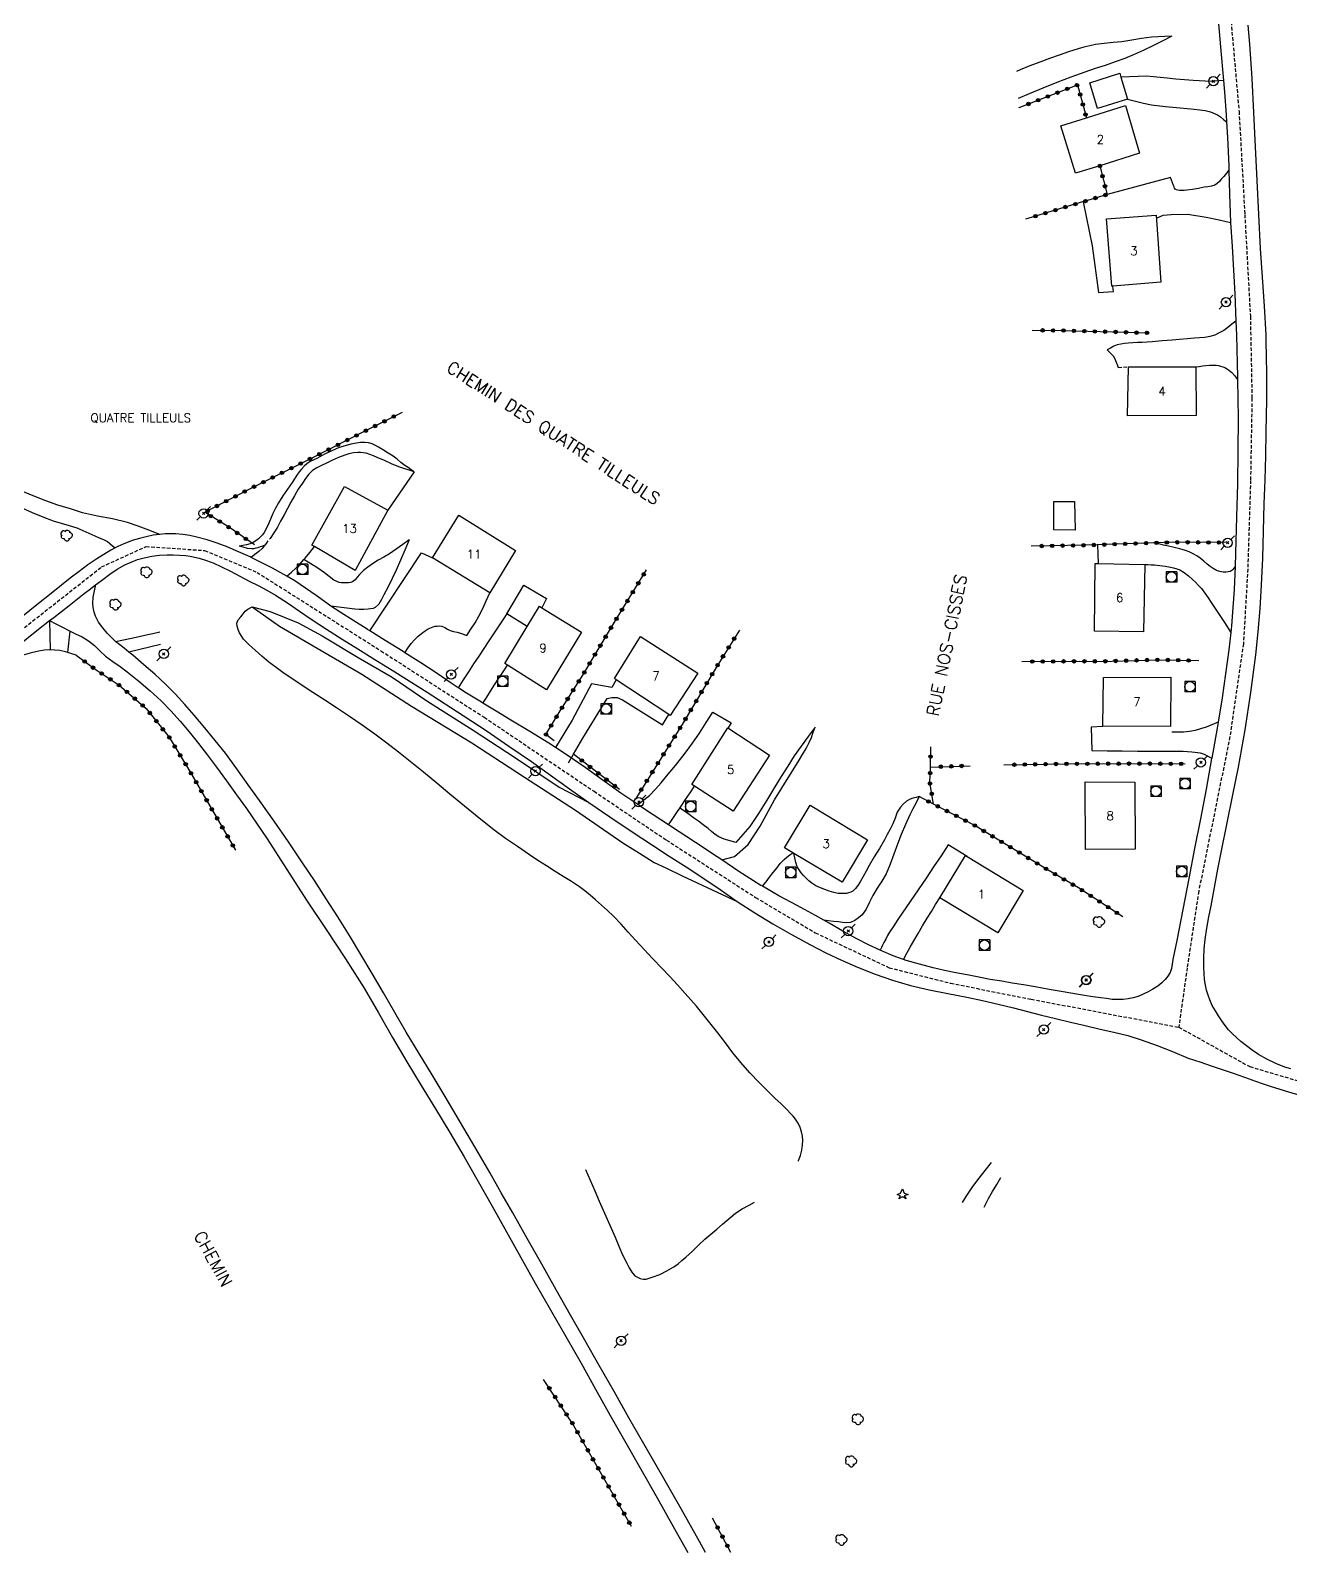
# Model space of a CAD drawing. Header units: millimetres. Extents: x 216000 to 217000, y 109000 to 110001.
# Drawn here: x 216655.4 to 216836.7, y 109000 to 109218.8 of the extents above; entities that cross this region are included whole.
import ezdxf
from ezdxf.enums import TextEntityAlignment as Align

# ---------------------------------------------------------------- set-up
doc = ezdxf.new("R2010")
doc.units = ezdxf.units.MM
doc.linetypes.add('DASHED', pattern=[0.75, 0.5, -0.25])
doc.layers.get('0').update_dxf_attribs({"linetype": 'CONTINUOUS'})
for name, color, linetype in [('W0001', 6, 'DASHED'), ('W0008', 7, 'CONTINUOUS'), ('W0017', 7, 'CONTINUOUS'), ('W0071', 7, 'CONTINUOUS'), ('W0101', 7, 'CONTINUOUS'), ('W0104', 1, 'CONTINUOUS'), ('W0112', 1, 'DASHED'), ('W0211', 2, 'CONTINUOUS'), ('W0214', 2, 'CONTINUOUS'), ('W0300', 7, 'CONTINUOUS'), ('W0303', 7, 'CONTINUOUS'), ('W0323', 7, 'CONTINUOUS'), ('W0330', 7, 'CONTINUOUS'), ('W0420', 7, 'CONTINUOUS'), ('W0473', 7, 'CONTINUOUS'), ('W0983', 7, 'CONTINUOUS'), ('W0989', 7, 'CONTINUOUS'), ('W0991', 7, 'CONTINUOUS')]:
    doc.layers.add(name, color=color, linetype=linetype)
doc.styles.get("Standard").update_dxf_attribs({"font": 'romans.shx', "width": 0.85})

# ---------------------------------------------------------------- blocks, each defined once
blk = doc.blocks.new('T300')
for p, q in [((-0.8, 0.51), (-0.86, 0.34)), ((-0.86, 0.34), (-0.86, 0.17)), ((-0.86, 0.17), (-0.74, 0.06)), ((-0.69, 0.63), (-0.8, 0.51)), ((-0.8, -0.06), (-0.74, 0.06)), ((-0.74, 0.06), (-0.69, 0.11)), ((-0.57, 0.69), (-0.69, 0.63)), ((-0.46, 0.69), (-0.57, 0.69)), ((-0.29, 0.63), (-0.46, 0.69)), ((-0.29, 0.63), (-0.17, 0.74)), ((-0.23, 0.57), (-0.29, 0.63)), ((-0.17, 0.74), (-0.06, 0.8)), ((-0.06, 0.8), (0.06, 0.8)), ((0.06, 0.8), (0.23, 0.74)), ((0.23, 0.74), (0.34, 0.63)), ((0.34, 0.63), (0.4, 0.51)), ((0.46, 0.46), (0.34, 0.46)), ((0.4, 0.51), (0.4, 0.46)), ((0.57, 0.4), (0.46, 0.46)), ((0.57, 0.4), (0.69, 0.29)), ((0.69, 0.29), (0.74, 0.17)), ((0.74, 0.06), (0.69, -0.17)), ((0.74, 0.17), (0.74, 0.06)), ((-0.8, -0.17), (-0.8, -0.06)), ((-0.8, -0.23), (-0.8, -0.17)), ((-0.74, -0.34), (-0.8, -0.23)), ((-0.69, -0.4), (-0.74, -0.34)), ((-0.51, -0.46), (-0.69, -0.4)), ((-0.4, -0.46), (-0.51, -0.46)), ((-0.4, -0.46), (-0.34, -0.46)), ((-0.34, -0.46), (-0.34, -0.4)), ((-0.34, -0.51), (-0.34, -0.46)), ((-0.29, -0.63), (-0.34, -0.51)), ((-0.17, -0.74), (-0.29, -0.63)), ((-0.06, -0.8), (-0.17, -0.74)), ((0.06, -0.8), (-0.06, -0.8)), ((0.17, -0.74), (0.06, -0.8)), ((0.23, -0.69), (0.17, -0.74)), ((0.29, -0.46), (0.23, -0.46)), ((0.29, -0.63), (0.23, -0.69)), ((0.46, -0.4), (0.29, -0.46)), ((0.34, -0.51), (0.29, -0.63)), ((0.34, -0.51), (0.34, -0.46)), ((0.57, -0.34), (0.46, -0.4)), ((0.63, -0.29), (0.57, -0.34)), ((0.69, -0.17), (0.63, -0.29))]:
    blk.add_line(p, q)
blk = doc.blocks.new('T303')
for p, q in [((-0.77, 0), (-0.28, 0.21)), ((-0.28, -0.21), (-0.77, 0)), ((-0.28, 0.21), (0, 0.83)), ((0, 0.83), (0.28, 0.21)), ((0.28, 0.21), (0.83, 0)), ((0.83, 0), (0.28, -0.21)), ((-0.49, -0.63), (-0.28, -0.21)), ((0, -0.35), (-0.49, -0.63)), ((0.56, -0.63), (0, -0.35)), ((0.28, -0.21), (0.56, -0.63))]:
    blk.add_line(p, q)
blk = doc.blocks.new('T473')
for p, q in [((-0.166667, 0.166667), (0.166667, -0.166667)), ((-0.166667, -0.166667), (0.166667, 0.166667)), ((0.500001, 0.500001), (1.000002, 1.000002)), ((-1.000002, -1.000002), (-0.500001, -0.500001))]:
    blk.add_line(p, q)
blk.add_ellipse((0, 0), major_axis=(0.471405, 0.471405), ratio=1, start_param=5.4977871438, end_param=11.780972451)
blk = doc.blocks.new('T420')
for p, q in [((0.75, 0.75), (-0.75, 0.75)), ((-0.75, 0.75), (-0.75, -0.75)), ((0.75, 0.75), (0.75, -0.75)), ((0.75, -0.75), (-0.75, -0.75))]:
    blk.add_line(p, q)
blk.add_ellipse((0, 0), major_axis=(-0.53, 0.53), ratio=1, start_param=3.926991, end_param=10.210176)
blk = doc.blocks.new('t323o')
at = {"color": 0, "linetype": 'Continuous'}
for radius in [0.25, 0.15]:
    blk.add_circle((0, 0), radius, dxfattribs=at)

msp = doc.modelspace()

# ---------------------------------------------------------------- linework, layer by layer
at = {"layer": 'W0001'}
for points in [[(216809.92, 109278.64), (216814.59, 109269.48), (216818.28, 109261.7), (216820.94, 109253.95), (216824.02, 109245.14), (216825.74, 109238.04), (216827.2, 109230.56), (216829.28, 109207.21), (216830.11, 109192.36), (216830.91, 109177.76), (216831.04, 109171)], [(216831.04, 109171), (216831.14, 109165.98), (216830.93, 109154.16), (216830.5, 109140.68), (216829.9, 109130.67), (216827.97, 109117.31), (216823.48, 109095.09), (216821.82, 109084.08), (216820.61, 109075.54)], [(216651.02, 109130.21), (216665.66, 109141.71), (216672.06, 109144.63), (216680.49, 109144.08), (216688.02, 109140.93), (216705.85, 109129.65), (216720.7, 109120.09), (216736.5, 109109.45), (216746.92, 109102.44), (216759.73, 109094.2), (216768.33, 109089.1), (216778.95, 109084.09), (216787.81, 109081.85), (216799.39, 109079.56), (216820.61, 109075.54)], [(216820.61, 109075.54), (216830.82, 109069.86), (216840.64, 109066.98), (216859.98, 109066.23), (216877.63, 109067.46), (216892.87, 109068.34), (216907.08, 109070.7)]]:
    msp.add_lwpolyline(points, dxfattribs=at)
at = {"layer": 'W0008'}
for points in [[(216826.31, 109219.78), (216826.62, 109216.5), (216826.9, 109213.22), (216827.03, 109211.64), (216827.17, 109209.96), (216827.41, 109206.69), (216827.47, 109205.69), (216827.61, 109203.43), (216827.79, 109199.36), (216827.81, 109198.75), (216827.92, 109195.29), (216828.07, 109191.21), (216828.27, 109187.8), (216828.48, 109184.38), (216828.67, 109180.96), (216828.83, 109177.06), (216828.91, 109175.01), (216829.02, 109171)], [(216833.25, 109171), (216833.16, 109175.07), (216832.95, 109179.21), (216832.66, 109183.35), (216832.38, 109187.48), (216832.12, 109192.37), (216831.87, 109197.25), (216831.63, 109202.13), (216831.39, 109207.04), (216831.16, 109211.95), (216830.83, 109216.85), (216830.61, 109219.59)], [(216829.02, 109171), (216829.07, 109169.05), (216829.07, 109168.68), (216829.14, 109163.09), (216829.12, 109158.36), (216829.05, 109153.64), (216828.93, 109148.92), (216828.79, 109143.69), (216828.72, 109141.77), (216828.6, 109138.46), (216828.22, 109133.24), (216828.11, 109132.3), (216827.82, 109129.79), (216827.35, 109126.35), (216826.83, 109122.91), (216826.26, 109119.4), (216826.12, 109118.52), (216825.35, 109114.21), (216825.34, 109114.15), (216824.54, 109109.77), (216823.72, 109105.49), (216822.88, 109101.21), (216822.04, 109096.93), (216821.46, 109093.96), (216820.89, 109090.99), (216820.31, 109088.02), (216820.14, 109087.09), (216819.96, 109086.17), (216819.78, 109085.25), (216819.68, 109084.62), (216819.58, 109083.99), (216819.39, 109083.41), (216819.06, 109082.88), (216818.65, 109082.38), (216818.19, 109081.93), (216817.58, 109081.43), (216816.9, 109080.99), (216816.2, 109080.6), (216815.51, 109080.26), (216814.79, 109079.96), (216814.06, 109079.74), (216813.34, 109079.6), (216812.61, 109079.53), (216811.88, 109079.51), (216811.05, 109079.54), (216810.22, 109079.65), (216809.39, 109079.76), (216808.23, 109079.92), (216807.06, 109080.1), (216805.9, 109080.3), (216803.96, 109080.64), (216801.98, 109080.97), (216799.95, 109081.33), (216798.28, 109081.61), (216796.66, 109081.87), (216795.16, 109082.13), (216793.49, 109082.41), (216791.83, 109082.73), (216790.17, 109083.05), (216788.53, 109083.37), (216786.89, 109083.7), (216785.27, 109084.07), (216783.33, 109084.58), (216781.4, 109085.14), (216781, 109085.28), (216779.51, 109085.8), (216777.74, 109086.55), (216777.65, 109086.6), (216776, 109087.39), (216774.29, 109088.26), (216772.29, 109089.34), (216770.32, 109090.47), (216769.54, 109090.91), (216768.34, 109091.59), (216765.72, 109093.02), (216763.09, 109094.44), (216760.72, 109095.79), (216760.49, 109095.92), (216757.33, 109097.92), (216754.86, 109099.58), (216754.22, 109100.01), (216751.11, 109102.1), (216747.52, 109104.44), (216747.21, 109104.64), (216743.92, 109106.79), (216742.79, 109107.55), (216740.36, 109109.18), (216737.79, 109111), (216735.24, 109112.85), (216732.65, 109114.65), (216730.95, 109115.74), (216729.98, 109116.37), (216727.27, 109118.04), (216724.55, 109119.69), (216722.42, 109120.97), (216720.52, 109122.11), (216720.29, 109122.25), (216718.17, 109123.55), (216717.06, 109124.27), (216716.94, 109124.35), (216715.96, 109125), (216713.77, 109126.47), (216711.57, 109127.93), (216709.26, 109129.38), (216709.02, 109129.53), (216706.47, 109131.11), (216704.24, 109132.5), (216703.92, 109132.7), (216703.7, 109132.84), (216701.95, 109133.95), (216699.98, 109135.21), (216698.66, 109136.09), (216698.04, 109136.5), (216696.51, 109137.58), (216695, 109138.67), (216693.45, 109139.71), (216692.32, 109140.38), (216691.87, 109140.64), (216690.27, 109141.51), (216688.64, 109142.35), (216687.18, 109143.06), (216687.02, 109143.14), (216685.38, 109143.9), (216683.72, 109144.59), (216682.29, 109145.13), (216680.84, 109145.62), (216679.37, 109146.01), (216678.38, 109146.21), (216677.37, 109146.37), (216676.36, 109146.46), (216675.6, 109146.47), (216674.83, 109146.45), (216674.06, 109146.39), (216674.03, 109146.39), (216673.07, 109146.26), (216672.08, 109146.06), (216671.11, 109145.81), (216670.06, 109145.49), (216669.02, 109145.1), (216668.85, 109145.02), (216668.02, 109144.66), (216667.6, 109144.44), (216666.98, 109144.12), (216665.98, 109143.51), (216664.99, 109142.88), (216663.69, 109141.99), (216662.42, 109141.05), (216661.16, 109140.11)], [(216836.72, 109069.54), (216835.87, 109069.81), (216834.56, 109070.33), (216833.29, 109070.94), (216832.07, 109071.63), (216831.19, 109072.21), (216830.34, 109072.84), (216829.53, 109073.5), (216828.92, 109074.03), (216828.33, 109074.58), (216827.78, 109075.16), (216827.27, 109075.8), (216826.79, 109076.47), (216826.35, 109077.16), (216825.88, 109077.9), (216825.43, 109078.67), (216825.06, 109079.46), (216824.82, 109080.15), (216824.62, 109080.85), (216824.46, 109081.56), (216824.33, 109082.4), (216824.25, 109083.25), (216824.2, 109084.1), (216824.2, 109085.45), (216824.27, 109086.81), (216824.4, 109088.16), (216824.64, 109089.77), (216824.95, 109091.38), (216825.26, 109092.99), (216825.75, 109095.63), (216826.24, 109098.27), (216826.75, 109100.91), (216827.57, 109104.92), (216828.41, 109108.93), (216829.2, 109112.94), (216830.14, 109118.3), (216830.99, 109123.67), (216831.69, 109129.06), (216832.03, 109132.4), (216832.3, 109135.75), (216832.53, 109139.1), (216832.7, 109142.98), (216832.8, 109146.87), (216832.9, 109150.76), (216833.02, 109154.22), (216833.12, 109157.68), (216833.2, 109161.14), (216833.26, 109165.79), (216833.26, 109170.43), (216833.25, 109171)], [(216663.17, 109137.88), (216664.06, 109138.56), (216664.84, 109139.17), (216664.94, 109139.24), (216665.84, 109139.91), (216666.87, 109140.66), (216667.92, 109141.38), (216669.02, 109142.01), (216669.92, 109142.41), (216670.85, 109142.76), (216671.79, 109143.04), (216672.88, 109143.25), (216673.99, 109143.38), (216675.1, 109143.44), (216675.97, 109143.45), (216676.85, 109143.42), (216677.72, 109143.35), (216678.39, 109143.25), (216679.05, 109143.13), (216679.7, 109142.98), (216680.76, 109142.65), (216681.8, 109142.23), (216682.82, 109141.78), (216684.2, 109141.12), (216685.56, 109140.4), (216686.91, 109139.68), (216688.17, 109139.02), (216689.44, 109138.35), (216690.68, 109137.65), (216692.42, 109136.55), (216694.11, 109135.37), (216695.81, 109134.2), (216698.03, 109132.76), (216700.27, 109131.34), (216702.52, 109129.93), (216704.98, 109128.4), (216707.44, 109126.88), (216709.9, 109125.34), (216712.5, 109123.7), (216715.1, 109122.04), (216717.69, 109120.36), (216720.98, 109118.18), (216724.25, 109115.96), (216727.5, 109113.72), (216730.24, 109111.76), (216732.98, 109109.79), (216735.73, 109107.84), (216738.77, 109105.76), (216741.83, 109103.72), (216744.91, 109101.69), (216747.32, 109100.12), (216749.75, 109098.57), (216752.16, 109096.99), (216754.64, 109095.32), (216757.1, 109093.63), (216759.61, 109092), (216762.24, 109090.39), (216764.91, 109088.84), (216767.62, 109087.37), (216769.86, 109086.24), (216772.12, 109085.15), (216774.42, 109084.15), (216776.92, 109083.18), (216779.45, 109082.3), (216782.02, 109081.53), (216784.7, 109080.9), (216787.41, 109080.38), (216790.12, 109079.84), (216792.36, 109079.35), (216794.61, 109078.83), (216796.85, 109078.3), (216798.86, 109077.8), (216800.86, 109077.28), (216802.87, 109076.77), (216805.02, 109076.26), (216807.17, 109075.76), (216809.32, 109075.26), (216811.29, 109074.8), (216813.27, 109074.35), (216815.2, 109073.74), (216817.49, 109072.91), (216819.7, 109072.03), (216821.96, 109071.08), (216823.77, 109070.51), (216825.25, 109069.99), (216826.86, 109069.44), (216828.46, 109068.91), (216830.05, 109068.35), (216831.64, 109067.78), (216832.76, 109067.4), (216833.88, 109067.02), (216835, 109066.66), (216836.53, 109066.2), (216838.06, 109065.78)], [(216661.16, 109140.11), (216658.63, 109138.08), (216656.09, 109136.06), (216653.56, 109134.03)], [(216653.39, 109130.18), (216656.6, 109132.74), (216658.19, 109134), (216658.78, 109134.46), (216660.98, 109136.17), (216663.17, 109137.88)]]:
    msp.add_lwpolyline(points, dxfattribs=at)
at = {"layer": 'W0017'}
for points in [[(216827.03, 109211.64), (216826.44, 109211.59), (216825.85, 109211.55), (216825.26, 109211.52), (216824.41, 109211.53), (216823.55, 109211.58), (216822.7, 109211.64), (216821.44, 109211.73), (216820.18, 109211.84), (216818.92, 109211.96), (216817.94, 109212.07), (216816.96, 109212.18), (216815.98, 109212.25), (216814.75, 109212.24), (216813.53, 109212.18), (216812.3, 109212.11)], [(216813.22, 109208.95), (216814.37, 109208.68), (216815.52, 109208.4), (216816.67, 109208.15), (216818.72, 109207.89), (216820.79, 109207.73), (216822.85, 109207.51), (216823.63, 109207.42), (216824.41, 109207.32), (216825.16, 109207.13), (216825.5, 109207.01), (216825.84, 109206.87), (216826.16, 109206.71), (216826.61, 109206.41), (216827.04, 109206.05), (216827.47, 109205.69)], [(216827.81, 109198.75), (216827.46, 109198.31), (216827.11, 109197.86), (216826.73, 109197.44), (216826.45, 109197.13), (216826.15, 109196.84), (216825.82, 109196.6), (216825.34, 109196.44), (216824.81, 109196.38), (216824.28, 109196.31), (216823.44, 109196.14), (216822.6, 109195.97), (216821.75, 109195.86), (216821.4, 109195.84), (216821.05, 109195.82), (216820.7, 109195.85), (216820.49, 109195.89), (216820.29, 109195.95), (216820.11, 109196.04), (216820.01, 109196.19), (216819.93, 109196.36), (216819.85, 109196.54), (216819.7, 109196.92), (216819.56, 109197.32), (216819.43, 109197.71), (216810.32, 109195.26)], [(216806.87, 109194.22), (216808.15, 109187.87), (216809.08, 109181.19), (216811.2, 109181.3), (216811.15, 109182.09)], [(216817.39, 109191.86), (216818.37, 109192.3), (216819.54, 109192.4), (216821.9, 109192.41), (216824.54, 109192), (216826.4, 109191.61), (216828.07, 109191.21)], [(216828.83, 109177.06), (216828.25, 109176.6), (216827.68, 109176.14), (216827.07, 109175.72), (216826.44, 109175.37), (216825.78, 109175.05), (216825.1, 109174.82), (216824.37, 109174.68), (216823.61, 109174.63), (216822.86, 109174.58), (216821.8, 109174.49), (216820.73, 109174.41), (216819.66, 109174.33), (216818.23, 109174.21), (216816.79, 109174.09), (216815.36, 109173.98), (216814.68, 109173.96), (216814, 109173.93), (216813.32, 109173.88), (216812.79, 109173.82), (216812.26, 109173.75), (216811.74, 109173.62), (216811.25, 109173.43), (216810.77, 109173.18), (216810.29, 109172.94), (216810.59, 109172.65), (216810.89, 109172.37), (216811.16, 109172.06), (216811.46, 109171.53), (216811.67, 109171)], [(216811.67, 109171), (216811.68, 109170.95), (216811.91, 109170.37)], [(216823.08, 109170.49), (216823.56, 109170.54), (216824.04, 109170.6), (216824.51, 109170.65), (216825.01, 109170.7), (216825.51, 109170.73), (216826.01, 109170.71), (216826.32, 109170.66), (216826.63, 109170.59), (216826.93, 109170.5), (216827.22, 109170.38), (216827.5, 109170.23), (216827.77, 109170.06), (216828.24, 109169.65), (216828.66, 109169.17), (216829.07, 109168.68)], [(216710.65, 109155.38), (216709.9, 109155.61), (216709.16, 109155.85), (216708.42, 109156.1), (216707.37, 109156.52), (216706.34, 109156.99), (216705.31, 109157.44), (216704.78, 109157.67), (216704.24, 109157.89), (216703.7, 109158.06), (216703.31, 109158.12), (216702.91, 109158.16), (216702.52, 109158.17), (216701.88, 109158.1), (216701.25, 109157.95), (216700.63, 109157.76), (216699.73, 109157.44), (216698.86, 109157.04), (216698.01, 109156.63), (216697.31, 109156.31), (216696.63, 109155.98), (216696.01, 109155.57), (216695.47, 109155.03), (216695, 109154.41), (216694.55, 109153.77), (216693.95, 109152.88), (216693.41, 109151.95), (216692.88, 109151.01), (216692.39, 109150.11), (216691.91, 109149.2), (216691.42, 109148.3), (216690.95, 109147.45), (216690.46, 109146.61), (216689.92, 109145.82), (216689.81, 109145.68)], [(216710.65, 109155.38), (216706.82, 109149.87)], [(216674.03, 109146.39), (216672.48, 109146.99), (216670.93, 109147.59), (216669.37, 109148.12), (216667.24, 109148.63), (216665.07, 109149.02), (216662.93, 109149.51), (216661.18, 109150.05), (216659.36, 109150.61), (216657.64, 109151.21), (216656.08, 109151.84), (216654.45, 109152.52)], [(216654.21, 109150.21), (216655.68, 109149.53), (216657.2, 109148.92), (216658.72, 109148.35), (216659.85, 109148), (216660.98, 109147.68), (216662.09, 109147.31), (216662.97, 109146.95), (216663.84, 109146.56), (216664.71, 109146.17), (216665.32, 109145.91), (216665.92, 109145.66), (216666.49, 109145.35), (216666.87, 109145.07), (216667.24, 109144.76), (216667.6, 109144.44)], [(216689.59, 109145.45), (216689.32, 109145.09), (216689.14, 109144.84), (216689.05, 109144.72), (216688.76, 109144.37), (216688.26, 109143.91), (216687.72, 109143.49), (216687.18, 109143.06)], [(216692.32, 109140.38), (216692.96, 109140.97), (216693.6, 109141.55), (216694.23, 109142.16), (216694.76, 109142.76), (216694.94, 109142.96), (216695.62, 109143.8), (216696.3, 109144.63)], [(216808.92, 109144.89), (216809.04, 109142.18)], [(216828.72, 109141.77), (216828.56, 109141.57), (216828.41, 109141.36), (216828.23, 109141.2), (216827.99, 109141.07), (216827.72, 109140.99), (216827.45, 109140.94), (216826.98, 109140.95), (216826.5, 109141.05), (216826.04, 109141.22), (216825.57, 109141.47), (216825.13, 109141.79), (216824.7, 109142.12), (216824.2, 109142.53), (216823.71, 109142.95), (216823.19, 109143.32), (216822.67, 109143.61), (216822.13, 109143.86), (216821.57, 109144.08), (216820.78, 109144.33), (216819.96, 109144.52), (216819.14, 109144.71), (216818.43, 109144.86), (216817.72, 109145.01), (216817, 109145.16)], [(216704.24, 109132.5), (216711.66, 109143.75), (216713.26, 109143.02)], [(216815.74, 109142.07), (216816.2, 109142.05), (216816.66, 109142.02), (216817.12, 109141.99), (216817.88, 109141.92), (216818.64, 109141.82), (216819.4, 109141.67), (216819.86, 109141.56), (216820.32, 109141.43), (216820.77, 109141.27), (216821.41, 109140.89), (216822, 109140.42), (216822.57, 109139.92), (216823.02, 109139.5), (216823.45, 109139.05), (216823.86, 109138.59), (216824.36, 109137.96), (216824.82, 109137.29), (216825.27, 109136.61), (216826.23, 109135.18), (216827.17, 109133.74), (216828.11, 109132.3)], [(216709.26, 109129.38), (216709.72, 109130.03), (216710.19, 109130.68), (216710.7, 109131.27), (216711.17, 109131.73), (216711.68, 109132.16), (216712.22, 109132.53), (216712.66, 109132.79), (216713.12, 109133.02), (216713.6, 109133.17), (216713.94, 109133.21), (216714.28, 109133.22), (216714.62, 109133.18), (216715.02, 109133.02), (216715.41, 109132.77), (216715.8, 109132.56), (216716.29, 109132.42), (216716.79, 109132.32), (216717.29, 109132.2), (216717.6, 109132.08), (216717.91, 109131.96), (216718.22, 109131.83), (216718.8, 109132.76), (216719.38, 109133.68), (216719.93, 109134.63), (216720.48, 109135.73), (216720.99, 109136.85), (216721.51, 109137.97)], [(216658.19, 109134), (216658.29, 109129.77)], [(216723.95, 109134.96), (216723.1, 109133.67), (216722.24, 109132.38), (216721.39, 109131.09), (216720.65, 109129.99), (216719.91, 109128.89), (216719.17, 109127.78), (216718.42, 109126.64), (216717.68, 109125.5), (216716.94, 109124.35)], [(216660.79, 109129.41), (216661.15, 109132.46)], [(216667.67, 109131.01), (216668.81, 109131.25), (216669.95, 109131.49), (216671.08, 109131.73), (216672.06, 109131.94), (216673.04, 109132.16), (216674.02, 109132.37)], [(216674.14, 109130.55), (216669.58, 109129.46)], [(216720.52, 109122.11), (216721.07, 109122.99), (216721.61, 109123.87), (216722.17, 109124.74), (216722.79, 109125.7), (216723.42, 109126.65), (216724.04, 109127.6)], [(216739.68, 109125.49), (216739.05, 109124.39), (216736.14, 109124.92), (216733.36, 109119.7), (216730.95, 109115.74)], [(216732.85, 109113.56), (216733.56, 109114.8), (216734.9, 109117.11), (216738.41, 109122.79), (216739.04, 109122.95), (216739.84, 109122.96), (216740.59, 109122.61), (216746.35, 109119), (216747.25, 109120.47)], [(216742.79, 109107.55), (216743.36, 109107.98), (216743.92, 109108.41), (216744.47, 109108.87), (216745.34, 109109.74), (216746.15, 109110.67), (216746.94, 109111.61), (216748.22, 109113.15), (216749.46, 109114.73), (216750.65, 109116.35), (216751.65, 109117.83), (216752.61, 109119.34), (216753.57, 109120.85), (216756.21, 109119.3), (216755.77, 109118.58)], [(216809.7, 109118.77), (216807.99, 109118.68), (216808.11, 109115.3), (216810.3, 109115.28), (216812.49, 109115.26), (216814.68, 109115.24), (216816.66, 109115.24), (216818.64, 109115.23), (216820.63, 109115.23), (216821.25, 109115.2), (216821.87, 109115.16), (216822.49, 109115.12), (216822.9, 109115.09), (216823.3, 109115.05), (216823.7, 109114.99), (216824.26, 109114.78), (216824.81, 109114.49), (216825.35, 109114.21)], [(216826.26, 109119.4), (216825.7, 109119.15), (216825.13, 109118.91), (216824.55, 109118.69), (216823.76, 109118.43), (216822.95, 109118.21), (216822.14, 109118.04), (216821.3, 109117.96), (216820.45, 109117.95), (216819.6, 109117.93)], [(216754.86, 109099.58), (216756.69, 109100.07), (216758.65, 109101.8), (216760.38, 109104.42), (216762.46, 109108.21), (216766, 109113.92)], [(216747.21, 109104.64), (216747.82, 109105.52), (216748.43, 109106.41), (216748.86, 109107.05), (216749.03, 109107.3), (216749.67, 109108.26), (216750.31, 109109.23), (216750.95, 109110.2)], [(216790.18, 109100.06), (216787.46, 109101.75), (216786.41, 109100.16), (216785.35, 109098.57), (216784.28, 109096.98), (216783.14, 109095.3), (216781.98, 109093.62), (216780.84, 109091.94), (216780.22, 109091.03), (216779.61, 109090.12), (216779.02, 109089.19), (216778.73, 109088.71), (216778.46, 109088.21), (216778.19, 109087.72), (216778.01, 109087.35), (216777.83, 109086.97), (216777.65, 109086.6)], [(216760.72, 109095.79), (216761.24, 109096.45), (216761.75, 109097.11), (216762.27, 109097.77), (216762.78, 109098.42), (216763.29, 109099.06), (216763.85, 109099.65), (216764.25, 109099.99), (216764.66, 109100.3), (216765.08, 109100.62)], [(216781, 109085.28), (216781.49, 109086.16), (216781.98, 109087.05), (216782.48, 109087.93), (216783.11, 109089.03), (216783.76, 109090.12), (216784.42, 109091.21), (216785.02, 109092.19), (216785.64, 109093.16), (216786.26, 109094.14)], [(216793.62, 109056.09), (216792.73, 109054.95), (216791.83, 109053.81), (216790.96, 109052.65), (216790, 109051.19), (216789.47, 109050.34)], [(216792.63, 109049.67), (216793.26, 109050.9), (216793.84, 109051.91), (216794.42, 109052.92), (216795, 109053.93)]]:
    msp.add_lwpolyline(points, dxfattribs=at)
at = {"layer": 'W0071'}
for points in [[(216752.54, 109000), (216751.67, 109001.59), (216749.02, 109006.28), (216746.34, 109010.96), (216743.66, 109015.64), (216741.52, 109019.39), (216739.38, 109023.14), (216737.24, 109026.89), (216735.17, 109030.52), (216733.11, 109034.14), (216731.05, 109037.77), (216728.97, 109041.46), (216726.9, 109045.15), (216724.82, 109048.83), (216723.16, 109051.73), (216721.49, 109054.62), (216719.81, 109057.51), (216718.25, 109060.2), (216716.68, 109062.9), (216715.1, 109065.58), (216713.23, 109068.67), (216711.34, 109071.74), (216709.47, 109074.83), (216707.83, 109077.64), (216706.22, 109080.46), (216704.58, 109083.27), (216702.96, 109086), (216701.33, 109088.71), (216699.66, 109091.4), (216697.99, 109094.01), (216696.3, 109096.61), (216694.57, 109099.19), (216692.54, 109102.18), (216690.47, 109105.15), (216688.39, 109108.11), (216686.77, 109110.4), (216685.14, 109112.68), (216683.47, 109114.92), (216682.01, 109116.77), (216680.52, 109118.6), (216678.99, 109120.39), (216677.65, 109121.91), (216676.28, 109123.41), (216674.86, 109124.85), (216673.33, 109126.27), (216671.74, 109127.64), (216670.15, 109129), (216669.58, 109129.46), (216668.89, 109130.03), (216667.67, 109131.01), (216667.61, 109131.05), (216666.47, 109132.19), (216665.82, 109132.96), (216665.22, 109133.76), (216664.77, 109134.63), (216664.58, 109135.23), (216664.45, 109135.86), (216664.39, 109136.48), (216664.45, 109137.38), (216664.65, 109138.27), (216664.84, 109139.17)], [(216658.19, 109134), (216659.1, 109133.52), (216660.02, 109133.05), (216660.93, 109132.57), (216661.15, 109132.46), (216661.9, 109132.11), (216662.87, 109131.64), (216663.79, 109131.1), (216664.64, 109130.41), (216665.43, 109129.63), (216666.24, 109128.89), (216667.26, 109128.12), (216668.32, 109127.38), (216669.35, 109126.63), (216671.02, 109125.3), (216672.65, 109123.91), (216674.21, 109122.46), (216675.61, 109121.02), (216676.96, 109119.52), (216678.27, 109117.99), (216679.6, 109116.33), (216680.89, 109114.63), (216682.17, 109112.92), (216683.64, 109110.95), (216685.08, 109108.96), (216686.51, 109106.96), (216689.46, 109102.61), (216692.31, 109098.2), (216695.16, 109093.78), (216697.95, 109089.58), (216700.74, 109085.38), (216703.45, 109081.13), (216705.51, 109077.62), (216707.51, 109074.07), (216709.55, 109070.55), (216711.62, 109067.16), (216713.71, 109063.8), (216715.77, 109060.41), (216717.83, 109056.9), (216719.84, 109053.36), (216721.84, 109049.82), (216723.9, 109046.13), (216725.95, 109042.43), (216728.02, 109038.74), (216730.22, 109034.9), (216732.43, 109031.05), (216734.63, 109027.21), (216736.71, 109023.51), (216738.79, 109019.81), (216740.87, 109016.11), (216743.21, 109012), (216745.57, 109007.89), (216747.9, 109003.77), (216750.01, 109000)]]:
    msp.add_lwpolyline(points, dxfattribs=at)
at = {"layer": 'W0101'}
for points in [[(216812.95, 109208.03), (216814.98, 109201.2), (216809.25, 109199.4), (216805.78, 109198.31), (216803.65, 109205.12), (216807.33, 109206.27)], [(216810.2, 109191.76), (216817.37, 109192.27), (216818.05, 109182.63), (216811.15, 109182.09), (216810.99, 109182.08)], [(216813.4, 109170.49), (216823.08, 109170.49), (216823.09, 109163.46), (216813.26, 109163.45)], [(216706.82, 109149.87), (216702.15, 109141.22), (216696.3, 109144.63), (216695.92, 109144.85), (216700.61, 109153.26)], [(216717.04, 109149.13), (216725.22, 109144.07), (216721.51, 109137.97), (216713.26, 109143.02)], [(216808.59, 109142.19), (216809.04, 109142.18), (216815.74, 109142.07), (216815.56, 109132.39), (216808.51, 109132.49)], [(216734.71, 109132.31), (216729.67, 109124.05), (216724.04, 109127.6), (216723.66, 109127.84), (216726.88, 109133.14), (216728.65, 109136.05), (216728.99, 109135.84)], [(216743.2, 109131.72), (216751.45, 109126.42), (216747.45, 109120.34), (216747.25, 109120.47), (216739.7, 109125.48), (216739.42, 109125.66)], [(216809.8, 109125.82), (216819.49, 109125.86), (216819.44, 109118.75), (216809.7, 109118.8)], [(216761.76, 109114.67), (216756.53, 109106.58), (216750.95, 109110.2), (216750.56, 109110.45), (216755.76, 109118.56)], [(216814.27, 109110.78), (216814.34, 109101.13), (216807.18, 109101.08), (216807.17, 109110.8)], [(216767.59, 109107.45), (216775.82, 109102.47), (216772.18, 109096.39), (216765.25, 109100.52), (216765.08, 109100.62), (216763.92, 109101.31)], [(216789.94, 109100.21), (216790.18, 109100.06), (216798.23, 109095.18), (216794.58, 109089.08), (216786.24, 109094.15)]]:
    msp.add_lwpolyline(points, close=True, dxfattribs=at)
at = {"layer": 'W0104'}
for points in [[(216812.13, 109212.68), (216812.3, 109212.11), (216813.22, 109208.95), (216808.91, 109207.62), (216807.83, 109211.31)], [(216802.65, 109151.14), (216805.62, 109151.1), (216805.71, 109146.98), (216802.66, 109147.06)]]:
    msp.add_lwpolyline(points, close=True, dxfattribs=at)
msp.add_lwpolyline([(216726.88, 109133.14), (216723.95, 109134.96), (216726.41, 109139.11), (216729.68, 109137.15), (216728.99, 109135.84)], dxfattribs=at)
at = {"layer": 'W0112'}
msp.add_lwpolyline([(216811.91, 109170.37), (216813.4, 109170.49)], dxfattribs=at)
at = {"layer": 'W0211'}
for points in [[(216819.59, 109218.02), (216818.61, 109217.97), (216817.64, 109217.93), (216816.67, 109217.86), (216815.25, 109217.68), (216813.84, 109217.44), (216812.43, 109217.23), (216811.16, 109217.1), (216809.89, 109216.99), (216808.64, 109216.81), (216807.8, 109216.63), (216806.97, 109216.43), (216806.14, 109216.2), (216804.76, 109215.77), (216803.4, 109215.3), (216802.04, 109214.8), (216800.61, 109214.29), (216799.19, 109213.76), (216797.79, 109213.2), (216797.27, 109212.96)], [(216710.65, 109155.38), (216710.2, 109155.68), (216709.74, 109155.99), (216709.29, 109156.3), (216708.72, 109156.74), (216708.16, 109157.19), (216707.59, 109157.62), (216706.91, 109158.08), (216706.22, 109158.51), (216705.51, 109158.91), (216705.05, 109159.15), (216704.57, 109159.39), (216704.08, 109159.55), (216703.51, 109159.61), (216702.93, 109159.59), (216702.35, 109159.52), (216701.51, 109159.37), (216700.68, 109159.14), (216699.86, 109158.86), (216698.79, 109158.42), (216697.74, 109157.91), (216696.71, 109157.37), (216696.19, 109157.11), (216695.67, 109156.85), (216695.19, 109156.54), (216694.79, 109156.19), (216694.43, 109155.79), (216694.09, 109155.37), (216693.73, 109154.88), (216693.4, 109154.36), (216693.06, 109153.84), (216692.4, 109152.88), (216691.73, 109151.92), (216691.11, 109150.94), (216690.7, 109150.16), (216690.31, 109149.37), (216689.94, 109148.58), (216689.66, 109147.93), (216689.39, 109147.28), (216689.05, 109146.67), (216688.8, 109146.34), (216688.54, 109146.02), (216688.24, 109145.74), (216687.87, 109145.46), (216687.46, 109145.22), (216687.03, 109145.03), (216686.52, 109144.88), (216685.98, 109144.79), (216685.45, 109144.7)], [(216709.9, 109145.6), (216708.98, 109144.92), (216708.05, 109144.25), (216707.1, 109143.61), (216706.27, 109143.13), (216705.43, 109142.68), (216704.62, 109142.17), (216703.97, 109141.69), (216703.35, 109141.18), (216702.76, 109140.63), (216702.43, 109140.24), (216702.12, 109139.85), (216701.74, 109139.56), (216701.46, 109139.47), (216701.16, 109139.43), (216700.86, 109139.4), (216700.51, 109139.4), (216700.16, 109139.42), (216699.82, 109139.48), (216699.09, 109139.82), (216698.42, 109140.35), (216697.74, 109140.88), (216696.75, 109141.51), (216695.76, 109142.14), (216694.76, 109142.76)], [(216687.32, 109135.96), (216691.26, 109133.21), (216697.23, 109129.7), (216703.12, 109126.31), (216710.26, 109121.69), (216718.9, 109116.43), (216726.51, 109111.48), (216733.84, 109106.73), (216740.65, 109102.05), (216743.06, 109100.56), (216745.14, 109099.23), (216746.83, 109098.44), (216749.2, 109097.29), (216752.06, 109095.94), (216757.1, 109093.63)], [(216768.3, 109118.69), (216767.29, 109117.31), (216766.29, 109115.94), (216765.31, 109114.54), (216764.36, 109113.07), (216763.44, 109111.59), (216762.52, 109110.1), (216761.35, 109108.17), (216760.18, 109106.25), (216758.89, 109104.41), (216758.25, 109103.62), (216757.58, 109102.85), (216756.9, 109102.08), (216756.07, 109102.32), (216755.24, 109102.57), (216754.45, 109102.91), (216753.92, 109103.26), (216753.41, 109103.68), (216752.91, 109104.09), (216752.21, 109104.61), (216751.52, 109105.14), (216750.82, 109105.65), (216750.17, 109106.12), (216749.52, 109106.59), (216748.86, 109107.05)], [(216783.28, 109108.68), (216782.83, 109108.58), (216782.38, 109108.48), (216781.96, 109108.33), (216781.45, 109108.01), (216780.98, 109107.61), (216780.57, 109107.16), (216780.12, 109106.43), (216779.8, 109105.6), (216779.47, 109104.77), (216779.08, 109104), (216778.68, 109103.24), (216778.27, 109102.48), (216777.55, 109101.24), (216776.8, 109100.03), (216776.07, 109098.8), (216775.64, 109097.99), (216775.23, 109097.19), (216774.76, 109096.42), (216774.45, 109095.93), (216774.12, 109095.46), (216773.71, 109095.09), (216773.42, 109094.95), (216773.12, 109094.85), (216772.8, 109094.78), (216772.42, 109094.74), (216772.02, 109094.74), (216771.63, 109094.77), (216770.98, 109094.9), (216770.34, 109095.1), (216769.71, 109095.34), (216769.06, 109095.59), (216768.42, 109095.88), (216767.83, 109096.23), (216767.4, 109096.57), (216767.01, 109096.95), (216766.64, 109097.35), (216766.31, 109097.74), (216766, 109098.16), (216765.74, 109098.6), (216765.52, 109099.21), (216765.39, 109099.87), (216765.25, 109100.52)]]:
    msp.add_lwpolyline(points, dxfattribs=at)
at = {"layer": 'W0214'}
for points in [[(216819.59, 109218.02), (216818.23, 109217.32), (216816.88, 109216.61), (216815.51, 109215.95), (216814.18, 109215.37), (216812.84, 109214.83), (216811.48, 109214.32), (216810.03, 109213.82), (216808.57, 109213.35), (216807.11, 109212.86), (216805.08, 109212.12), (216803.07, 109211.35), (216801.07, 109210.54), (216799.07, 109209.74), (216797.51, 109209.08)], [(216689.14, 109144.84), (216688.8, 109144.71), (216688.47, 109144.58), (216688.13, 109144.46), (216687.84, 109144.39), (216687.55, 109144.33), (216687.26, 109144.3), (216686.65, 109144.36), (216686.05, 109144.53), (216685.45, 109144.7)], [(216709.9, 109145.6), (216709.29, 109144.14), (216708.67, 109142.68), (216708.02, 109141.24), (216707.48, 109140.05), (216706.91, 109138.87), (216706.28, 109137.72), (216705.92, 109137.03), (216705.55, 109136.35), (216705.03, 109135.87), (216704.71, 109135.75), (216704.36, 109135.67), (216704.01, 109135.62), (216703.38, 109135.58), (216702.73, 109135.6), (216702.09, 109135.65), (216700.94, 109135.76), (216699.8, 109135.92), (216698.66, 109136.09)], [(216687.32, 109135.96), (216689.93, 109135.28), (216693.93, 109133.65), (216697.37, 109131.79), (216702.58, 109128.68), (216707.46, 109125.84), (216712.44, 109122.48), (216719.11, 109118.24), (216725.2, 109114.26), (216731.49, 109110.05), (216735.73, 109107.84)], [(216766, 109113.92), (216766.5, 109114.76), (216767, 109115.61), (216767.45, 109116.48), (216767.76, 109117.21), (216768.03, 109117.95), (216768.3, 109118.69)], [(216783.28, 109108.68), (216782.82, 109107.8), (216782.36, 109106.93), (216781.92, 109106.05), (216781.29, 109104.66), (216780.7, 109103.26), (216780.13, 109101.85), (216779.61, 109100.42), (216779.1, 109098.98), (216778.5, 109097.58), (216777.9, 109096.52), (216777.23, 109095.5), (216776.58, 109094.46), (216776.11, 109093.49), (216775.66, 109092.51), (216775.05, 109091.68), (216774.55, 109091.24), (216774, 109090.86), (216773.41, 109090.61), (216772.85, 109090.55), (216772.26, 109090.61), (216771.67, 109090.67), (216770.96, 109090.74), (216770.25, 109090.82), (216769.54, 109090.91)]]:
    msp.add_lwpolyline(points, dxfattribs=at)
at = {"layer": 'W0323'}
for points in [[(216797.59, 109207.73), (216797.64, 109207.75), (216806.04, 109211.02), (216807.33, 109206.27)], [(216809.25, 109199.4), (216810.32, 109195.26), (216806.87, 109194.22), (216806.78, 109194.19), (216800.62, 109192.34), (216798.56, 109191.71)], [(216799.53, 109175.73), (216803.99, 109175.71), (216816.41, 109175.35)], [(216687.64, 109144.89), (216684.2, 109147.26), (216680.51, 109149.57), (216687.28, 109153.09), (216696.05, 109157.45), (216703.6, 109161.26), (216708.94, 109163.97)], [(216827.53, 109145.22), (216819.92, 109145.26), (216817, 109145.16), (216808.92, 109144.89), (216808.86, 109144.89), (216807.19, 109144.83), (216799.4, 109144.69)], [(216730.78, 109116.71), (216729.57, 109117.63), (216731.62, 109121.03), (216734.87, 109126.15), (216739.28, 109133.52), (216744.04, 109141.27)], [(216757.41, 109132.62), (216754.05, 109127.23), (216749.19, 109119.04), (216742.5, 109108.41)], [(216662.02, 109129.01), (216664.88, 109126.9), (216668.19, 109124.71), (216672.07, 109121.37), (216675.37, 109117.24), (216678.32, 109112.4), (216684.94, 109100.99)], [(216798.04, 109128.1), (216806.29, 109128.14), (216809.46, 109128.12), (216817.39, 109128.37), (216823.52, 109128.24)], [(216740.18, 109109.69), (216736.88, 109112.2), (216733.56, 109114.8)], [(216784.89, 109112.94), (216784.93, 109115.83)], [(216785.33, 109107.62), (216784.79, 109110.74), (216784.89, 109112.94)], [(216784.89, 109112.94), (216790.62, 109113.13)], [(216795.46, 109113.24), (216804.5, 109113.4), (216816.34, 109113.43), (216821.54, 109113.4)], [(216812.56, 109091.41), (216806.2, 109095.56), (216801.83, 109098.1), (216791.19, 109104.58), (216785.33, 109107.62), (216783.28, 109108.68)], [(216741.89, 109003.75), (216733.41, 109018.55), (216729.25, 109024.87)], [(216756.19, 109000), (216753.56, 109004.94)]]:
    msp.add_lwpolyline(points, dxfattribs=at)
at = {"layer": 'W0330'}
for points in [[(216765.89, 109056.28), (216765.93, 109056.39), (216766.19, 109057.11), (216766.39, 109057.85), (216766.51, 109058.6), (216766.52, 109059.23), (216766.48, 109059.87), (216766.36, 109060.48), (216766.14, 109061.11), (216765.85, 109061.72), (216765.5, 109062.29), (216765.13, 109062.75), (216764.72, 109063.19), (216764.31, 109063.62), (216763.43, 109064.5), (216762.52, 109065.35), (216761.62, 109066.21), (216760.24, 109067.58), (216758.89, 109068.99), (216757.6, 109070.44), (216756.48, 109071.85), (216755.4, 109073.29), (216754.3, 109074.73), (216752.78, 109076.65), (216751.23, 109078.54), (216749.63, 109080.4), (216748.51, 109081.62), (216747.38, 109082.83), (216746.24, 109084.03), (216744.98, 109085.37), (216743.72, 109086.7), (216742.46, 109088.04), (216741.42, 109089.2), (216740.39, 109090.37), (216739.31, 109091.49), (216738.46, 109092.3), (216737.59, 109093.09), (216736.7, 109093.87), (216735.95, 109094.5), (216735.18, 109095.12), (216734.4, 109095.72), (216733.25, 109096.49), (216732.07, 109097.2), (216730.89, 109097.92), (216729.65, 109098.72), (216728.42, 109099.52), (216727.2, 109100.34), (216725.48, 109101.5), (216723.78, 109102.68), (216722.1, 109103.9), (216719.96, 109105.58), (216717.86, 109107.31), (216715.77, 109109.04), (216713.87, 109110.61), (216711.96, 109112.18), (216710.05, 109113.73), (216708.37, 109115.06), (216706.69, 109116.38), (216704.99, 109117.67), (216703.16, 109118.96), (216701.31, 109120.21), (216699.45, 109121.45), (216697.76, 109122.56), (216696.06, 109123.66), (216694.38, 109124.78), (216693.16, 109125.58), (216691.95, 109126.39), (216690.77, 109127.24), (216689.74, 109128.04), (216688.73, 109128.88), (216687.77, 109129.75), (216686.91, 109130.52), (216686.09, 109131.32), (216685.49, 109132.24), (216685.3, 109132.7), (216685.15, 109133.17), (216685.13, 109133.62), (216685.32, 109134.09), (216685.67, 109134.53), (216686.03, 109134.96), (216686.31, 109135.35), (216686.69, 109135.64), (216687.32, 109135.96)], [(216662.02, 109129.01), (216661.24, 109129.27), (216660.79, 109129.41), (216660.46, 109129.52), (216659.66, 109129.7), (216658.92, 109129.76), (216658.29, 109129.77), (216658.17, 109129.77), (216657.42, 109129.72), (216656.41, 109129.55), (216655.4, 109129.3), (216654.39, 109129.04)], [(216735.28, 109055.07), (216735.94, 109053.55), (216736.6, 109052.03), (216737.26, 109050.51), (216738.01, 109048.78), (216738.76, 109047.05), (216739.52, 109045.33), (216740.05, 109044.07), (216740.6, 109042.82), (216741.22, 109041.6), (216741.56, 109040.95), (216741.92, 109040.31), (216742.38, 109039.8), (216742.74, 109039.58), (216743.14, 109039.4), (216743.55, 109039.3), (216743.98, 109039.33), (216744.43, 109039.46), (216744.86, 109039.6), (216745.95, 109039.99), (216746.99, 109040.5), (216747.98, 109041.1), (216748.58, 109041.53), (216749.14, 109042), (216749.7, 109042.48), (216750.64, 109043.32), (216751.54, 109044.2), (216752.46, 109045.05), (216753.3, 109045.78), (216754.15, 109046.48), (216755, 109047.2), (216755.61, 109047.74), (216756.21, 109048.29), (216756.85, 109048.8), (216757.8, 109049.4), (216758.81, 109049.93), (216759.56, 109050.36)]]:
    msp.add_lwpolyline(points, dxfattribs=at)

# ---------------------------------------------------------------- block references
at = {"layer": 'W0300', "rotation": 359.9999899820874}
for p in [(216660.68, 109146.21), (216672.16, 109140.94), (216677.45, 109139.76), (216667.69, 109136.29), (216809.17, 109090.67), (216774.49, 109019.14), (216773.51, 109013.1), (216772.12, 109001.82)]:
    msp.add_blockref('T300', p, dxfattribs=at)
at = {"layer": 'W0303', "rotation": 359.9999899820874}
msp.add_blockref('T303', (216780.85, 109051.48), dxfattribs=at)
at = {"layer": 'W0323'}
for p, rotation in [((216803.18, 109209.9), 21.27979143272759), ((216804.58, 109210.45), 21.27979143272759), ((216805.97, 109210.99), 21.27979143272759), ((216798.99, 109208.27), 21.27979143272759), ((216800.38, 109208.81), 21.27979143272759), ((216801.78, 109209.36), 21.27979143272759), ((216806.42, 109209.64), 285.1386017054605), ((216806.81, 109208.2), 285.1386017054605), ((216807.2, 109206.75), 285.1386017054605), ((216809.26, 109199.35), 284.4196609840669), ((216809.64, 109197.9), 284.4196609840669), ((216808.61, 109194.75), 196.767881994716), ((216810.01, 109196.44), 284.4196609840669), ((216810.05, 109195.18), 196.767881994716), ((216801.43, 109192.58), 196.7751970682814), ((216802.87, 109193.01), 196.7751970682814), ((216804.3, 109193.45), 196.7751970682814), ((216805.74, 109193.88), 196.7751970682814), ((216807.18, 109194.31), 196.767881994716), ((216800, 109192.15), 197.0583384529883), ((216801.03, 109175.72), 359.6418087086006), ((216802.53, 109175.71), 359.6418087086006), ((216804.03, 109175.7), 358.3538106110158), ((216805.53, 109175.66), 358.3538106110158), ((216807.03, 109175.62), 358.3538106110158), ((216808.53, 109175.57), 358.3538106110158), ((216810.03, 109175.53), 358.3538106110158), ((216811.53, 109175.49), 358.3538106110158), ((216813.03, 109175.45), 358.3538106110158), ((216814.53, 109175.4), 358.3538106110158), ((216816.03, 109175.36), 358.3538106110158), ((216705.02, 109161.98), 26.88968553943472), ((216706.36, 109162.65), 26.88968553943472), ((216707.69, 109163.33), 26.88968553943472), ((216701, 109159.95), 26.79241418810426), ((216702.34, 109160.62), 26.79241418810426), ((216703.68, 109161.3), 26.88968553943472), ((216695.64, 109157.24), 26.42119081404224), ((216696.98, 109157.92), 26.79241418810426), ((216698.32, 109158.59), 26.79241418810426), ((216699.66, 109159.27), 26.79241418810426), ((216691.61, 109155.24), 26.42119081404224), ((216692.96, 109155.91), 26.42119081404224), ((216694.3, 109156.58), 26.42119081404224), ((216687.58, 109153.24), 26.42119081404224), ((216688.93, 109153.91), 26.42119081404224), ((216690.27, 109154.57), 26.42119081404224), ((216683.59, 109151.17), 27.48162486935937), ((216684.92, 109151.86), 27.48162486935937), ((216686.25, 109152.55), 27.48162486935937), ((216680.93, 109149.78), 27.48162486935937), ((216681.38, 109149.02), 147.9974083035943), ((216682.26, 109150.48), 27.48162486935937), ((216682.65, 109148.23), 147.9974083035943), ((216683.93, 109147.43), 147.9974083035943), ((216685.17, 109146.59), 145.385519039605), ((216686.4, 109145.74), 145.385519039605), ((216800.9, 109144.71), 181.0586376657261), ((216802.4, 109144.74), 181.0586376657261), ((216803.9, 109144.77), 181.0586376657261), ((216805.4, 109144.8), 181.0586376657261), ((216806.9, 109144.82), 181.0586376657261), ((216808.4, 109144.87), 181.9217258192519), ((216809.9, 109144.92), 181.9192961596854), ((216811.4, 109144.97), 181.9192961596854), ((216812.9, 109145.02), 181.9192961596854), ((216814.4, 109145.07), 181.9192961596854), ((216815.9, 109145.12), 181.9192961596854), ((216817.4, 109145.17), 181.9235355444242), ((216818.9, 109145.22), 181.9235355444242), ((216820.39, 109145.25), 179.7061780653172), ((216821.89, 109145.25), 179.7061780653172), ((216823.39, 109145.24), 179.7061780653172), ((216824.89, 109145.23), 179.7061780653172), ((216826.39, 109145.22), 179.7061780653172), ((216743.65, 109140.64), 58.45455381104492), ((216742.08, 109138.09), 58.45455381104492), ((216742.87, 109139.36), 58.45455381104492), ((216740.52, 109135.53), 58.45455381104492), ((216741.3, 109136.81), 58.45455381104492), ((216739.73, 109134.25), 58.45455381104492), ((216738.18, 109131.68), 59.1059671861019), ((216738.95, 109132.97), 59.1059671861019), ((216756.65, 109131.4), 238.099790349691), ((216736.64, 109129.11), 59.1059671861019), ((216737.41, 109130.39), 59.1059671861019), ((216755.06, 109128.85), 238.099790349691), ((216755.86, 109130.13), 238.099790349691), ((216663.23, 109128.12), 323.6006274838842), ((216664.43, 109127.23), 323.6006274838842), ((216735.87, 109127.82), 59.1059671861019), ((216754.27, 109127.58), 238.099790349691), ((216799.54, 109128.1), 0.3329148880238049), ((216801.04, 109128.11), 0.3329148880238049), ((216802.54, 109128.12), 0.3329148880238049), ((216804.04, 109128.13), 0.3329148880238049), ((216805.54, 109128.14), 0.3329148880238049), ((216807.04, 109128.14), 359.6387451432873), ((216808.54, 109128.13), 359.6387451432873), ((216810.04, 109128.14), 1.740955101423404), ((216811.54, 109128.19), 1.740955101423404), ((216813.04, 109128.23), 1.740955101423404), ((216814.54, 109128.28), 1.740955101423404), ((216816.04, 109128.32), 1.740955101423404), ((216817.54, 109128.36), 358.8321949362157), ((216819.03, 109128.33), 358.8321949362157), ((216820.53, 109128.3), 358.8321949362157), ((216822.03, 109128.27), 358.8321949362157), ((216665.67, 109126.38), 326.4058516582276), ((216666.92, 109125.55), 326.4058516582276), ((216668.17, 109124.72), 326.4058516582276), ((216734.31, 109125.26), 57.55347227045147), ((216735.1, 109126.53), 59.1059671861019), ((216752.73, 109125.01), 239.2642328166272), ((216753.5, 109126.29), 239.2642328166272), ((216669.31, 109123.75), 319.2930989657725), ((216670.44, 109122.77), 319.2930989657725), ((216732.7, 109122.73), 57.55347227045147), ((216733.5, 109123.99), 57.55347227045147), ((216751.2, 109122.43), 239.2642328166272), ((216751.96, 109123.72), 239.2642328166272), ((216671.58, 109121.79), 319.2930989657725), ((216672.6, 109120.7), 308.627578639433), ((216731.11, 109120.18), 58.9570304819184), ((216731.89, 109121.46), 57.55347227045147), ((216750.43, 109121.14), 239.2642328166272), ((216673.54, 109119.53), 308.627578639433), ((216674.48, 109118.36), 308.627578639433), ((216730.33, 109118.9), 58.9570304819184), ((216748.88, 109118.57), 237.8327046647161), ((216749.66, 109119.85), 239.2642328166272), ((216675.41, 109117.18), 301.3452141417682), ((216676.19, 109115.9), 301.3452141417682), ((216729.59, 109117.62), 142.6034324125066), ((216747.29, 109116.03), 237.8327046647161), ((216748.09, 109117.3), 237.8327046647161), ((216676.97, 109114.62), 301.3452141417682), ((216734.74, 109113.88), 141.890952604623), ((216745.69, 109113.49), 237.8327046647161), ((216746.49, 109114.76), 237.8327046647161), ((216784.91, 109114.44), 89.20648038539002), ((216677.75, 109113.34), 301.3452141417682), ((216678.52, 109112.05), 300.1213965400024), ((216735.92, 109112.95), 141.890952604623), ((216737.11, 109112.03), 142.697096378986), ((216744.89, 109112.22), 237.8327046647161), ((216784.85, 109112.07), 87.50367212429435), ((216786.39, 109112.99), 1.861745921224894), ((216787.89, 109113.04), 1.861745921224894), ((216789.39, 109113.09), 1.861745921224894), ((216796.96, 109113.27), 1.036062275227042), ((216798.46, 109113.3), 1.036062275227042), ((216799.96, 109113.32), 1.036062275227042), ((216801.46, 109113.35), 1.036062275227042), ((216802.96, 109113.38), 1.036062275227042), ((216804.46, 109113.4), 1.036062275227042), ((216805.96, 109113.41), 0.1403356657853577), ((216807.46, 109113.41), 0.1403356657853577), ((216808.96, 109113.42), 0.1403356657853577), ((216810.46, 109113.42), 0.1403356657853577), ((216811.96, 109113.42), 0.1403356657853577), ((216813.46, 109113.43), 0.1403356657853577), ((216814.96, 109113.43), 0.1403356657853577), ((216816.46, 109113.43), 359.5813880251714), ((216817.96, 109113.42), 359.5813880251714), ((216819.46, 109113.41), 359.5813880251714), ((216820.96, 109113.4), 359.5813880251714), ((216679.27, 109110.76), 300.1213965400024), ((216680.02, 109109.46), 300.1213965400024), ((216738.3, 109111.12), 142.697096378986), ((216739.49, 109110.21), 142.697096378986), ((216743.29, 109109.68), 237.8327046647161), ((216744.09, 109110.95), 237.8327046647161), ((216784.82, 109110.57), 99.80389486681912), ((216785.08, 109109.09), 99.80389486681912), ((216680.78, 109108.16), 300.1213965400024), ((216681.53, 109106.86), 300.1213965400024), ((216784.61, 109107.99), 152.6038304360731), ((216785.94, 109107.3), 152.5967041991794), ((216682.28, 109105.57), 300.1213965400024), ((216787.27, 109106.61), 152.5967041991794), ((216788.61, 109105.92), 152.5967041991794), ((216789.94, 109105.23), 152.5967041991794), ((216683.04, 109104.27), 300.1213965400024), ((216683.79, 109102.97), 300.1213965400024), ((216791.27, 109104.53), 148.6866860261594), ((216792.55, 109103.75), 148.6866860261594), ((216793.83, 109102.97), 148.6866860261594), ((216684.54, 109101.67), 300.1213965400024), ((216795.11, 109102.19), 148.6866860261594), ((216796.39, 109101.41), 148.6866860261594), ((216797.67, 109100.64), 148.6866860261594), ((216798.96, 109099.86), 148.6866860261594), ((216800.24, 109099.08), 148.6866860261594), ((216801.52, 109098.3), 148.6866860261594), ((216802.81, 109097.53), 149.7394860636101), ((216804.11, 109096.78), 149.7394860636101), ((216805.4, 109096.02), 149.7394860636101), ((216806.68, 109095.24), 146.8941570443451), ((216807.94, 109094.42), 146.8941570443451), ((216809.2, 109093.6), 146.8941570443451), ((216810.45, 109092.78), 146.8941570443451), ((216811.71, 109091.97), 146.8941570443451), ((216730.07, 109023.62), 123.4191228261998), ((216730.9, 109022.36), 123.4191228261998), ((216731.72, 109021.11), 123.4191228261998), ((216732.55, 109019.86), 123.4191228261998), ((216733.38, 109018.61), 123.4191228261998), ((216734.13, 109017.31), 119.7956983089488), ((216734.87, 109016.01), 119.7956983089488), ((216735.62, 109014.7), 119.7956983089488), ((216736.36, 109013.4), 119.7956983089488), ((216737.11, 109012.1), 119.7956983089488), ((216737.85, 109010.8), 119.7956983089488), ((216738.6, 109009.5), 119.7956983089488), ((216739.34, 109008.2), 119.7956983089488), ((216740.09, 109006.89), 119.7956983089488), ((216740.83, 109005.59), 119.7956983089488), ((216741.58, 109004.29), 119.7956983089488), ((216754.27, 109003.61), 118.0828517234791), ((216754.97, 109002.29), 118.0828517234791), ((216755.68, 109000.97), 118.0828517234791)]:
    msp.add_blockref('t323o', p, dxfattribs=dict(at, rotation=rotation))
at = {"layer": 'W0420', "rotation": 359.9999899820874}
for p in [(216694.56, 109141.36), (216819.57, 109140.26), (216723.34, 109125.25), (216822.21, 109124.49), (216738.24, 109121.27), (216817.33, 109109.46), (216821.52, 109110.55), (216750.4, 109107.26), (216764.8, 109097.77), (216821.04, 109097.92), (216792.67, 109087.33)]:
    msp.add_blockref('T420', p, dxfattribs=at)
at = {"layer": 'W0473', "rotation": 359.9999899820874}
for p in [(216825.59, 109211.55), (216827.4, 109179.78), (216680.34, 109149.41), (216827.64, 109145.19), (216674.61, 109129.2), (216715.95, 109126.25), (216823.79, 109113.61), (216728.07, 109112.36), (216742.95, 109107.9), (216773.06, 109089.36), (216761.65, 109087.8), (216807.27, 109082.32), (216807.32, 109082.3), (216801.2, 109075.2), (216740.39, 109030.45)]:
    msp.add_blockref('T473', p, dxfattribs=at)

# ---------------------------------------------------------------- texts
at = {"layer": 'W0983'}
msp.add_text('QUATRE TILLEULS', height=1.25, dxfattribs=at).set_placement((216671.3, 109163.15), align=Align.MIDDLE_CENTER)
at = {"layer": 'W0989'}
for s, rotation, p in [('CHEMIN DES QUATRE TILLEULS', 327.2265, (216715.12, 109169.93)), ('RUE NOS-CISSES', 78.5772, (216786.06, 109120.14)), ('CHEMIN', 298.5199, (216678.86, 109045.61))]:
    msp.add_text(s, height=1.75, rotation=rotation, dxfattribs=at).set_placement(p)
at = {"layer": 'W0991'}
for s, p in [('2', (216809.33, 109203.17)), ('3', (216814.15, 109187.17)), ('4', (216818.21, 109166.97)), ('13', (216701.32, 109147.24)), ('11', (216719.24, 109143.55)), ('6', (216812.1, 109137.29)), ('9', (216729.17, 109130.05)), ('7', (216745.42, 109126.03)), ('7', (216814.61, 109122.3)), ('5', (216756.16, 109112.57)), ('8', (216810.74, 109105.94)), ('3', (216769.89, 109101.92)), ('1', (216792.23, 109094.64))]:
    msp.add_text(s, height=1.25, dxfattribs=at).set_placement(p, align=Align.MIDDLE_CENTER)

doc.saveas('drawing.dxf')
